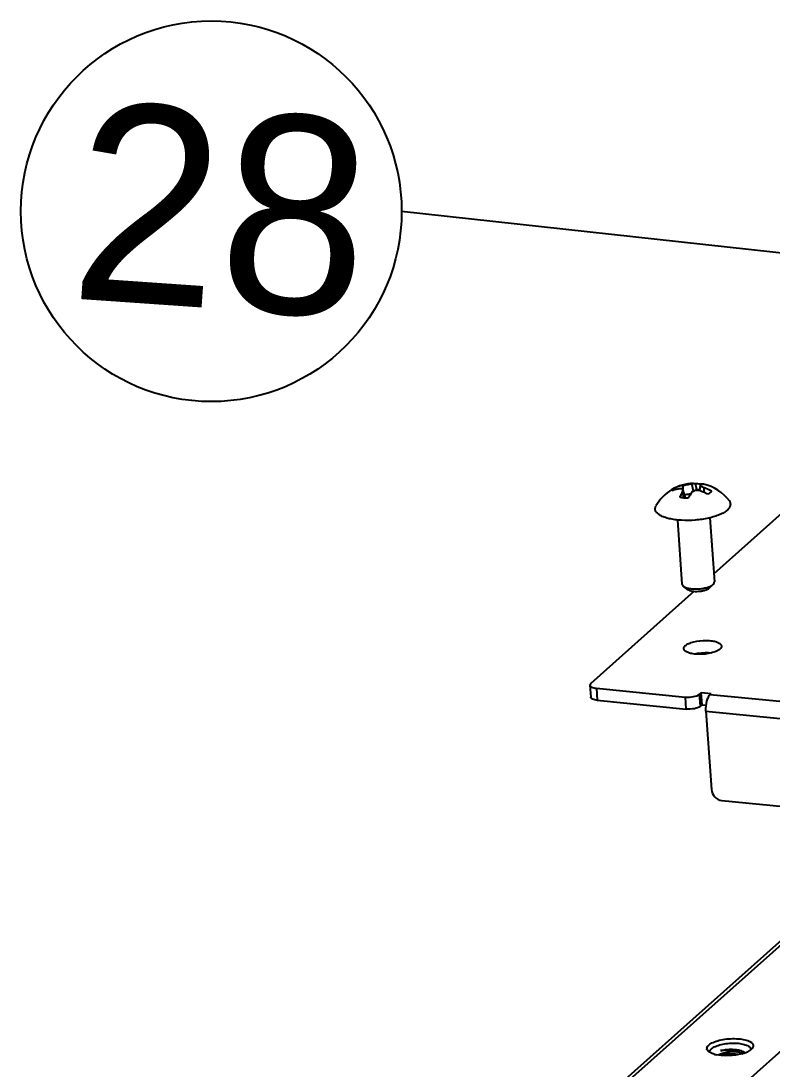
# Model space of a CAD drawing. Extents: x -425 to 6552, y -3049 to 3105.
# Drawn here: x -178.63 to -148.93, y -1783.53 to -1742.1 of the extents above; entities that cross this region are included whole.
import ezdxf

# ---------------------------------------------------------------- set-up
doc = ezdxf.new("R2010")
doc.units = 0
doc.layers.get('0').update_dxf_attribs({"linetype": 'CONTINUOUS'})
doc.layers.add('DIM', color=1, linetype='CONTINUOUS')
doc.styles.add('TEXTSTYLE_3', font='GOTHIC.TTF')

msp = doc.modelspace()

# ---------------------------------------------------------------- linework, layer by layer
at = {"color": 7, "linetype": 'CONTINUOUS'}
for p, q in [((-140.588, -1754.46), (-151.237, -1763.953)), ((-152.039, -1760.689), (-152.109, -1760.391)), ((-152.73, -1760.625), (-152.739, -1760.548)), ((-152.73, -1760.625), (-152.739, -1760.548)), ((-152.413, -1760.962), (-152.472, -1760.714)), ((-152.457, -1760.645), (-152.373, -1760.966)), ((-152.45, -1760.673), (-152.448, -1760.459)), ((-151.959, -1760.665), (-151.916, -1760.627)), ((-151.771, -1760.443), (-151.798, -1760.674)), ((-151.62, -1760.741), (-151.619, -1760.542)), ((-152.668, -1761.831), (-152.494, -1764.364)), ((-151.388, -1761.743), (-151.214, -1764.276)), ((-152.271, -1764.575), (-152.437, -1764.451)), ((-151.413, -1764.522), (-151.406, -1764.516)), ((-151.406, -1764.516), (-151.258, -1764.37)), ((-151.268, -1764.379), (-151.258, -1764.37)), ((-152.016, -1764.648), (-156.1, -1768.288)), ((-156.135, -1768.356), (-156.102, -1768.833)), ((-155.879, -1768.479), (-155.847, -1768.956)), ((-155.879, -1768.479), (-152.361, -1768.828)), ((-151.799, -1768.714), (-151.731, -1768.654)), ((-151.698, -1769.131), (-151.731, -1768.654)), ((-151.731, -1768.654), (-151.34, -1768.692)), ((-155.847, -1768.956), (-152.328, -1769.305)), ((-152.328, -1769.305), (-152.361, -1768.828)), ((-151.766, -1769.192), (-151.799, -1768.714)), ((-151.374, -1768.723), (-151.34, -1768.692)), ((-151.374, -1768.723), (-106.299, -1773.192)), ((-151.766, -1769.192), (-151.698, -1769.131)), ((-151.698, -1769.131), (-151.538, -1769.146)), ((-151.546, -1769.383), (-151.333, -1772.484)), ((-151.546, -1769.383), (-106.471, -1773.852)), ((-150.915, -1772.92), (-106.621, -1777.312)), ((-143.234, -1773.682), (-154.98, -1784.152)), ((-154.671, -1784.058), (-143.052, -1773.7)), ((-138.829, -1774.118), (-150.278, -1784.325))]:
    msp.add_line(p, q, dxfattribs=at)
for centre, radius, start, end in [((-152.005, -1762.119), 1.737, 91.0687, 150.9324), ((-152.031, -1760.738), 0.356, 91.1005, 102.7325), ((-232.738, -1774.088), 81.935, 9.4562, 9.6241), ((-152.187, -1761.834), 1.399, 100.7543, 113.223), ((-151.683, -1760.602), 0.186, 77.9958, 82.2063), ((-152.005, -1762.119), 1.737, 36.9305, 77.9904), ((-151.389, -1782.723), 0.121, 175.844, 183.9351), ((-150.874, -1781.7), 1.297, 255.3248, 258.7148), ((-150.576, -1781.287), 1.702, 285.2412, 287.2822), ((-150.539, -1781.409), 1.574, 287.2973, 288.1262), ((-150.482, -1781.578), 1.395, 288.0756, 291.3361), ((-150.38, -1781.837), 1.117, 291.3146, 295.0625)]:
    msp.add_arc(centre, radius, start, end, dxfattribs=at)
for points, knots in [([(-152.448, -1760.459), (-152.384, -1760.447), (-152.271, -1760.425), (-152.158, -1760.402), (-152.109, -1760.391)], [0, 0, 0, 0, 0.569876, 1, 1, 1, 1]), ([(-152.038, -1760.382), (-152.031, -1760.382), (-152.004, -1760.382), (-151.976, -1760.386), (-151.956, -1760.39)], [0, 0, 0, 0, 0.247563, 1, 1, 1, 1]), ([(-151.956, -1760.39), (-151.93, -1760.39), (-151.83, -1760.393), (-151.73, -1760.404), (-151.657, -1760.418)], [0, 0, 0, 0, 0.263671, 1, 1, 1, 1]), ([(-152.605, -1760.599), (-152.628, -1760.603), (-152.722, -1760.62), (-152.813, -1760.647), (-152.879, -1760.673)], [0, 0, 0, 0, 0.254967, 1, 1, 1, 1]), ([(-152.879, -1760.673), (-152.876, -1760.667), (-152.862, -1760.643), (-152.843, -1760.623), (-152.827, -1760.609)], [0, 0, 0, 0, 0.22642, 1, 1, 1, 1]), ([(-152.827, -1760.609), (-152.821, -1760.603), (-152.793, -1760.581), (-152.763, -1760.562), (-152.739, -1760.548)], [0, 0, 0, 0, 0.228239, 1, 1, 1, 1]), ([(-152.457, -1760.645), (-152.46, -1760.635), (-152.473, -1760.614), (-152.508, -1760.598), (-152.553, -1760.593), (-152.587, -1760.596), (-152.605, -1760.599)], [0, 0, 0, 0, 0.185421, 0.401292, 0.672883, 1, 1, 1, 1]), ([(-152.572, -1760.939), (-152.565, -1760.919), (-152.536, -1760.842), (-152.501, -1760.767), (-152.472, -1760.714)], [0, 0, 0, 0, 0.263632, 1, 1, 1, 1]), ([(-152.472, -1760.714), (-152.468, -1760.708), (-152.458, -1760.687), (-152.453, -1760.661), (-152.457, -1760.645)], [0, 0, 0, 0, 0.292918, 1, 1, 1, 1]), ([(-152.412, -1760.816), (-152.365, -1760.818), (-152.272, -1760.814), (-152.18, -1760.796), (-152.137, -1760.782)], [0, 0, 0, 0, 0.514219, 1, 1, 1, 1]), ([(-152.114, -1760.75), (-152.126, -1760.766), (-152.175, -1760.838), (-152.22, -1760.913), (-152.252, -1760.971)], [0, 0, 0, 0, 0.236019, 1, 1, 1, 1]), ([(-151.775, -1760.681), (-151.807, -1760.67), (-151.873, -1760.657), (-151.97, -1760.662), (-152.055, -1760.691), (-152.099, -1760.729), (-152.114, -1760.75)], [0, 0, 0, 0, 0.273259, 0.543829, 0.78956, 1, 1, 1, 1]), ([(-151.916, -1760.627), (-151.906, -1760.627), (-151.865, -1760.629), (-151.824, -1760.631), (-151.794, -1760.634)], [0, 0, 0, 0, 0.25474, 1, 1, 1, 1]), ([(-151.47, -1760.812), (-151.494, -1760.799), (-151.594, -1760.75), (-151.697, -1760.708), (-151.775, -1760.681)], [0, 0, 0, 0, 0.252197, 1, 1, 1, 1]), ([(-151.771, -1760.443), (-151.772, -1760.45), (-151.763, -1760.463), (-151.748, -1760.476), (-151.722, -1760.494), (-151.679, -1760.517), (-151.64, -1760.533), (-151.619, -1760.542)], [0, 0, 0, 0, 0.118405, 0.211988, 0.330002, 0.631755, 1, 1, 1, 1]), ([(-151.752, -1760.426), (-151.757, -1760.428), (-151.765, -1760.431), (-151.77, -1760.439), (-151.771, -1760.443)], [0, 0, 0, 0, 0.580708, 1, 1, 1, 1]), ([(-151.658, -1760.418), (-151.665, -1760.417), (-151.697, -1760.414), (-151.729, -1760.42), (-151.752, -1760.426)], [0, 0, 0, 0, 0.238688, 1, 1, 1, 1]), ([(-151.619, -1760.542), (-151.594, -1760.551), (-151.494, -1760.593), (-151.399, -1760.645), (-151.33, -1760.688)], [0, 0, 0, 0, 0.248147, 1, 1, 1, 1]), ([(-151.382, -1760.752), (-151.388, -1760.757), (-151.415, -1760.78), (-151.446, -1760.799), (-151.47, -1760.812)], [0, 0, 0, 0, 0.228239, 1, 1, 1, 1]), ([(-151.33, -1760.688), (-151.333, -1760.694), (-151.347, -1760.717), (-151.366, -1760.738), (-151.382, -1760.752)], [0, 0, 0, 0, 0.22642, 1, 1, 1, 1]), ([(-152.252, -1760.971), (-152.308, -1760.97), (-152.415, -1760.965), (-152.522, -1760.949), (-152.572, -1760.939)], [0, 0, 0, 0, 0.522029, 1, 1, 1, 1]), ([(-150.693, -1761.434), (-150.663, -1761.408), (-150.612, -1761.353), (-150.573, -1761.271), (-150.567, -1761.207), (-150.575, -1761.144), (-150.598, -1761.101), (-150.617, -1761.075)], [0, 0, 0, 0, 0.296054, 0.54095, 0.652921, 0.763706, 1, 1, 1, 1]), ([(-150.693, -1761.434), (-150.734, -1761.47), (-150.832, -1761.539), (-151.006, -1761.624), (-151.215, -1761.699), (-151.539, -1761.784), (-151.976, -1761.847), (-152.42, -1761.855), (-152.761, -1761.823), (-152.988, -1761.784), (-153.185, -1761.728), (-153.345, -1761.659), (-153.45, -1761.587), (-153.508, -1761.523), (-153.537, -1761.476), (-153.553, -1761.426), (-153.558, -1761.357), (-153.54, -1761.306), (-153.523, -1761.275)], [0, 0, 0, 0, 0.05037, 0.110517, 0.179507, 0.255732, 0.421376, 0.588789, 0.667142, 0.738953, 0.80244, 0.856388, 0.900493, 0.919232, 0.936201, 0.95199, 0.967371, 1, 1, 1, 1]), ([(-152.494, -1764.364), (-152.493, -1764.38), (-152.479, -1764.415), (-152.453, -1764.439), (-152.437, -1764.451)], [0, 0, 0, 0, 0.451266, 1, 1, 1, 1]), ([(-152.437, -1764.451), (-152.408, -1764.473), (-152.329, -1764.509), (-152.192, -1764.542), (-152.028, -1764.558), (-151.85, -1764.556), (-151.672, -1764.536), (-151.509, -1764.499), (-151.373, -1764.449), (-151.296, -1764.404), (-151.268, -1764.379)], [0, 0, 0, 0, 0.090891, 0.208259, 0.346088, 0.495214, 0.645055, 0.784946, 0.905446, 1, 1, 1, 1]), ([(-152.271, -1764.575), (-152.249, -1764.591), (-152.192, -1764.618), (-152.091, -1764.642), (-151.971, -1764.654), (-151.84, -1764.652), (-151.71, -1764.637), (-151.59, -1764.611), (-151.49, -1764.574), (-151.434, -1764.541), (-151.413, -1764.522)], [0, 0, 0, 0, 0.090892, 0.208259, 0.346089, 0.495214, 0.645055, 0.784946, 0.905445, 1, 1, 1, 1]), ([(-151.258, -1764.37), (-151.245, -1764.356), (-151.222, -1764.328), (-151.213, -1764.292), (-151.214, -1764.276)], [0, 0, 0, 0, 0.548819, 1, 1, 1, 1]), ([(-152.363, -1766.797), (-152.323, -1766.761), (-152.212, -1766.7), (-151.937, -1766.613), (-151.623, -1766.579), (-151.31, -1766.603), (-151.103, -1766.645), (-150.938, -1766.735), (-150.933, -1766.814)], [0, 0, 0, 0, 0.105356, 0.242626, 0.563859, 0.717305, 0.846128, 1, 1, 1, 1]), ([(-152.426, -1766.916), (-152.426, -1766.906), (-152.422, -1766.86), (-152.39, -1766.821), (-152.363, -1766.797)], [0, 0, 0, 0, 0.217324, 1, 1, 1, 1]), ([(-150.995, -1766.933), (-151.035, -1766.969), (-151.146, -1767.03), (-151.422, -1767.117), (-151.735, -1767.151), (-152.049, -1767.127), (-152.255, -1767.084), (-152.42, -1766.995), (-152.426, -1766.916)], [0, 0, 0, 0, 0.105356, 0.242626, 0.563859, 0.717305, 0.846128, 1, 1, 1, 1]), ([(-150.933, -1766.814), (-150.932, -1766.824), (-150.936, -1766.87), (-150.968, -1766.909), (-150.995, -1766.933)], [0, 0, 0, 0, 0.217324, 1, 1, 1, 1]), ([(-152.012, -1767.127), (-151.957, -1767.113), (-151.727, -1767.066), (-151.489, -1767.058), (-151.314, -1767.079)], [0, 0, 0, 0, 0.243997, 1, 1, 1, 1]), ([(-156.1, -1768.288), (-156.105, -1768.293), (-156.124, -1768.312), (-156.136, -1768.338), (-156.135, -1768.356)], [0, 0, 0, 0, 0.29836, 1, 1, 1, 1]), ([(-156.135, -1768.356), (-156.133, -1768.392), (-156.035, -1768.462), (-155.942, -1768.473), (-155.879, -1768.479)], [0, 0, 0, 0, 0.36122, 1, 1, 1, 1]), ([(-155.847, -1768.956), (-155.909, -1768.95), (-156.002, -1768.939), (-156.1, -1768.869), (-156.102, -1768.833)], [0, 0, 0, 0, 0.63878, 1, 1, 1, 1]), ([(-152.361, -1768.828), (-152.252, -1768.839), (-152.06, -1768.826), (-151.862, -1768.771), (-151.799, -1768.714)], [0, 0, 0, 0, 0.562518, 1, 1, 1, 1]), ([(-151.546, -1769.383), (-151.555, -1769.252), (-151.537, -1769.06), (-151.462, -1768.84), (-151.407, -1768.752), (-151.374, -1768.723)], [0, 0, 0, 0, 0.563752, 0.812464, 1, 1, 1, 1]), ([(-151.766, -1769.192), (-151.83, -1769.248), (-152.027, -1769.303), (-152.22, -1769.316), (-152.328, -1769.305)], [0, 0, 0, 0, 0.437482, 1, 1, 1, 1]), ([(-151.333, -1772.484), (-151.326, -1772.591), (-151.227, -1772.801), (-151.021, -1772.91), (-150.915, -1772.92)], [0, 0, 0, 0, 0.502263, 1, 1, 1, 1]), ([(-151.434, -1782.585), (-151.384, -1782.541), (-151.248, -1782.466), (-150.91, -1782.359), (-150.524, -1782.317), (-150.139, -1782.346), (-149.886, -1782.399), (-149.683, -1782.509), (-149.676, -1782.606)], [0, 0, 0, 0, 0.105356, 0.242626, 0.563859, 0.717305, 0.846128, 1, 1, 1, 1]), ([(-151.51, -1782.715), (-151.508, -1782.69), (-151.495, -1782.656), (-151.474, -1782.628), (-151.468, -1782.621)], [0, 0, 0, 0, 0.720972, 1, 1, 1, 1]), ([(-151.391, -1782.88), (-151.394, -1782.869), (-151.396, -1782.843), (-151.384, -1782.805), (-151.361, -1782.768), (-151.339, -1782.745), (-151.326, -1782.734)], [0, 0, 0, 0, 0.216693, 0.444745, 0.702179, 1, 1, 1, 1]), ([(-151.326, -1782.734), (-151.306, -1782.716), (-151.256, -1782.681), (-151.133, -1782.619), (-150.94, -1782.558), (-150.682, -1782.516), (-150.454, -1782.506), (-150.275, -1782.515), (-150.152, -1782.531), (-150.042, -1782.555), (-149.947, -1782.585), (-149.87, -1782.622), (-149.814, -1782.665), (-149.778, -1782.714), (-149.772, -1782.752), (-149.773, -1782.768)], [0, 0, 0, 0, 0.048623, 0.106206, 0.24457, 0.403617, 0.567494, 0.646029, 0.719615, 0.786525, 0.845384, 0.895347, 0.936421, 0.970064, 1, 1, 1, 1]), ([(-150.967, -1782.807), (-150.904, -1782.789), (-150.769, -1782.763), (-150.562, -1782.748), (-150.359, -1782.759), (-150.229, -1782.784), (-150.17, -1782.803)], [0, 0, 0, 0, 0.24427, 0.5101, 0.770786, 1, 1, 1, 1]), ([(-150.967, -1782.807), (-150.905, -1782.79), (-150.773, -1782.765), (-150.568, -1782.751), (-150.363, -1782.761), (-150.231, -1782.786), (-150.17, -1782.804)], [0, 0, 0, 0, 0.23832, 0.501119, 0.763191, 1, 1, 1, 1]), ([(-150.129, -1782.929), (-150.294, -1782.973), (-150.628, -1783.019), (-150.966, -1783.004), (-151.127, -1782.972)], [0, 0, 0, 0, 0.50899, 1, 1, 1, 1]), ([(-151.06, -1782.983), (-151.042, -1782.97), (-151.001, -1782.945), (-150.901, -1782.902), (-150.75, -1782.862), (-150.554, -1782.84), (-150.419, -1782.842), (-150.352, -1782.848)], [0, 0, 0, 0, 0.089868, 0.195825, 0.446448, 0.725512, 1, 1, 1, 1]), ([(-150.516, -1782.811), (-150.593, -1782.799), (-150.743, -1782.788), (-150.894, -1782.797), (-150.967, -1782.807)], [0, 0, 0, 0, 0.515577, 1, 1, 1, 1]), ([(-150.289, -1782.965), (-150.345, -1782.953), (-150.461, -1782.939), (-150.635, -1782.938), (-150.801, -1782.956), (-150.907, -1782.981), (-150.954, -1782.997)], [0, 0, 0, 0, 0.253094, 0.519822, 0.776406, 1, 1, 1, 1]), ([(-150.926, -1782.999), (-150.879, -1782.987), (-150.78, -1782.968), (-150.576, -1782.949), (-150.418, -1782.955), (-150.314, -1782.969)], [0, 0, 0, 0, 0.234411, 0.488466, 1, 1, 1, 1]), ([(-150.352, -1782.848), (-150.365, -1782.844), (-150.419, -1782.828), (-150.474, -1782.817), (-150.516, -1782.811)], [0, 0, 0, 0, 0.240661, 1, 1, 1, 1]), ([(-150.109, -1782.923), (-150.143, -1782.904), (-150.223, -1782.873), (-150.306, -1782.855), (-150.352, -1782.848)], [0, 0, 0, 0, 0.455757, 1, 1, 1, 1]), ([(-150.17, -1782.803), (-150.138, -1782.814), (-150.081, -1782.836), (-150.03, -1782.872), (-150.012, -1782.891)], [0, 0, 0, 0, 0.557818, 1, 1, 1, 1])]:
    msp.add_open_spline(points, degree=3, knots=knots, dxfattribs=at)
for points in [[(-151.505, -1782.76), (-151.508, -1782.751), (-151.509, -1782.741), (-151.51, -1782.732)], [(-151.489, -1782.794), (-151.496, -1782.783), (-151.501, -1782.772), (-151.505, -1782.76)], [(-151.468, -1782.621), (-151.457, -1782.608), (-151.446, -1782.596), (-151.434, -1782.585)], [(-149.753, -1782.752), (-149.773, -1782.77), (-149.796, -1782.787), (-149.819, -1782.801)], [(-149.718, -1782.717), (-149.729, -1782.729), (-149.74, -1782.741), (-149.753, -1782.752)], [(-149.687, -1782.666), (-149.695, -1782.684), (-149.706, -1782.701), (-149.718, -1782.717)], [(-149.676, -1782.606), (-149.675, -1782.626), (-149.679, -1782.647), (-149.687, -1782.666)], [(-151.428, -1782.856), (-151.452, -1782.839), (-151.474, -1782.818), (-151.489, -1782.794)], [(-151.332, -1782.911), (-151.366, -1782.896), (-151.399, -1782.878), (-151.428, -1782.856)], [(-151.202, -1782.954), (-151.246, -1782.943), (-151.29, -1782.929), (-151.332, -1782.911)], [(-149.819, -1782.801), (-149.847, -1782.819), (-149.877, -1782.835), (-149.907, -1782.849)]]:
    msp.add_open_spline(points, degree=3, dxfattribs=at)
at = {"layer": 'DIM', "color": 1, "linetype": 'CONTINUOUS'}
msp.add_line((-163.579, -1749.627), (-140.148, -1752.18), dxfattribs=at)
msp.add_circle((-171.103, -1749.627), 7.524, dxfattribs=at)

# ---------------------------------------------------------------- texts
at = {"layer": 'DIM', "color": 1, "linetype": 'CONTINUOUS', "insert": (-176.227, -1745.255), "char_height": 7.8261, "width": 15.73945, "attachment_point": 1, "rotation": 356.0357, "style": 'TEXTSTYLE_3'}
msp.add_mtext('28', dxfattribs=at)

doc.saveas('drawing.dxf')
